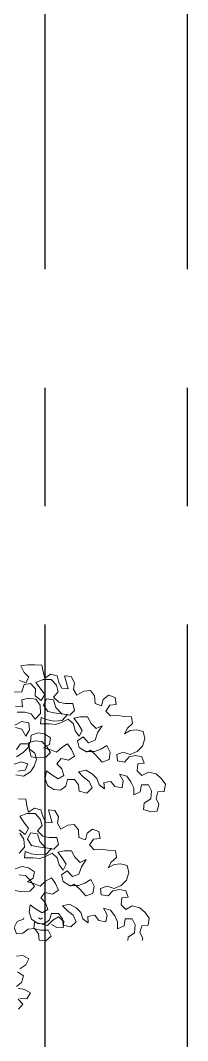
# Model space of a CAD drawing. Header units: metres. Extents: x -58 to 722, y -1100 to 345.
# Drawn here: x 24.004 to 24.18, y 123.825 to 124.901 of the extents above; entities that cross this region are included whole.
import ezdxf

# ---------------------------------------------------------------- set-up
doc = ezdxf.new("R2010")
doc.units = ezdxf.units.M
doc.header["$MEASUREMENT"] = 0
doc.linetypes.add('CENTER2', pattern=[1.125, 0.75, -0.125, 0.125, -0.125])
doc.linetypes.add('CENTERX2', pattern=[4, 2.5, -0.5, 0.5, -0.5])
doc.layers.add('FSR_ARQ_006ARBOLES', color=74, linetype='Continuous', lineweight=0)
doc.layers.add('FSR_ARQ_016EJES', color=135, linetype='CENTER2')

# ---------------------------------------------------------------- blocks, each defined once
blk = doc.blocks.new('arboles fsr 01')
at = {"layer": 'FSR_ARQ_006ARBOLES'}
for points in [[(186.8625, -35.2846), (186.8711, -35.2817), (186.879, -35.2839), (186.8761, -35.2917), (186.8668, -35.2931)], [(186.8647, -35.2974), (186.874, -35.2989), (186.8825, -35.2939), (186.8868, -35.2867), (186.8897, -35.2789), (186.8876, -35.271), (186.8811, -35.266), (186.8804, -35.2581), (186.8883, -35.256), (186.8962, -35.2567), (186.9019, -35.2624), (186.9069, -35.2703), (186.9012, -35.276), (186.8911, -35.2767), (186.8833, -35.2753), (186.8811, -35.2674), (186.8797, -35.2595), (186.8704, -35.2595), (186.8654, -35.2667)], [(186.8654, -35.2753), (186.8733, -35.2703), (186.879, -35.2645), (186.8826, -35.2567), (186.8833, -35.2488), (186.8919, -35.246), (186.8997, -35.2474), (186.9069, -35.2524), (186.9055, -35.2603), (186.8983, -35.2646), (186.9062, -35.2667), (186.914, -35.2696), (186.9205, -35.2639), (186.9276, -35.2596), (186.9326, -35.2667), (186.9362, -35.2746), (186.929, -35.2796), (186.9197, -35.2775), (186.9147, -35.2839), (186.9205, -35.2903), (186.9233, -35.2982), (186.9161, -35.3025), (186.9083, -35.2975), (186.9019, -35.2925), (186.9004, -35.3018), (186.9033, -35.3103), (186.9111, -35.3154), (186.919, -35.3161), (186.9254, -35.3111), (186.9276, -35.3032), (186.9362, -35.3032), (186.9412, -35.3097), (186.9419, -35.3175), (186.9512, -35.3197), (186.9576, -35.3133), (186.9541, -35.3054), (186.9469, -35.2997), (186.9412, -35.2939), (186.9498, -35.2918), (186.9576, -35.2961), (186.9634, -35.3018), (186.9662, -35.3097), (186.9726, -35.3147), (186.9719, -35.3068), (186.9805, -35.3054), (186.9855, -35.3118), (186.9941, -35.3133), (186.9955, -35.3047), (186.9912, -35.2968), (186.9998, -35.299), (187.0048, -35.3061), (187.0084, -35.3133), (187.0084, -35.3219), (187.0163, -35.3183), (187.0177, -35.3097), (187.0263, -35.3097), (187.0299, -35.3169), (187.0291, -35.3269), (187.0213, -35.3319), (187.0205, -35.3398), (187.0291, -35.3426), (187.037, -35.3419), (187.0391, -35.3334), (187.0356, -35.3262), (187.0377, -35.3183), (187.0456, -35.3176), (187.047, -35.309), (187.042, -35.3019), (187.0356, -35.2962), (187.0263, -35.294), (187.0184, -35.2983), (187.0127, -35.2926), (187.0134, -35.284), (187.0213, -35.2833), (187.0184, -35.2754), (187.0106, -35.274), (187.0027, -35.2754), (186.997, -35.2818), (186.9884, -35.2804), (186.9877, -35.2725), (186.9956, -35.2697), (187.0041, -35.2725), (187.0127, -35.269), (187.0192, -35.2625), (187.022, -35.2532), (187.0199, -35.2447), (187.012, -35.2425), (187.0042, -35.2432), (186.997, -35.2475), (187.0006, -35.2403), (187.007, -35.2346), (187.0056, -35.2268), (186.9963, -35.226), (186.9877, -35.2246), (186.9799, -35.2253), (186.9742, -35.2196), (186.9792, -35.2124), (186.987, -35.2117), (186.9856, -35.2031), (186.9777, -35.2003), (186.9713, -35.2053), (186.9692, -35.2131), (186.9613, -35.2103), (186.9606, -35.201), (186.9556, -35.1945), (186.9477, -35.1952), (186.9391, -35.2002), (186.9348, -35.1931), (186.9363, -35.1852), (186.932, -35.1773), (186.9241, -35.1766), (186.9284, -35.1924), (186.9205, -35.1916), (186.917, -35.1845), (186.9148, -35.1766), (186.907, -35.1745), (186.8998, -35.1795), (186.8977, -35.1716), (186.8963, -35.1637), (186.8877, -35.163), (186.8791, -35.163), (186.8705, -35.1644), (186.8748, -35.1723), (186.8805, -35.178), (186.8769, -35.1852), (186.8691, -35.1823)], [(186.8633, -35.2366), (186.8719, -35.2324), (186.8805, -35.2338), (186.8812, -35.2424), (186.8769, -35.2502), (186.8719, -35.2417), (186.864, -35.2395)], [(186.8662, -35.2209), (186.8755, -35.2209), (186.8833, -35.2231), (186.8883, -35.2295), (186.8948, -35.2224), (186.8941, -35.2124), (186.8891, -35.2052), (186.8798, -35.2038), (186.8719, -35.2059), (186.8726, -35.2145), (186.864, -35.2138)], [(186.8626, -35.1966), (186.8719, -35.1959), (186.8748, -35.1873), (186.8826, -35.1859), (186.8884, -35.1923), (186.8883, -35.2009), (186.8955, -35.2066), (186.8998, -35.1995), (186.8941, -35.1916), (186.8891, -35.1845), (186.8977, -35.1809), (186.9077, -35.1809), (186.9141, -35.1881), (186.9162, -35.1959), (186.9105, -35.2024), (186.9169, -35.2088), (186.9248, -35.2102), (186.9341, -35.2102), (186.9363, -35.2188), (186.9305, -35.2245), (186.9205, -35.2231), (186.9134, -35.2152), (186.9105, -35.2059), (186.9019, -35.2045), (186.8984, -35.2124), (186.9034, -35.2202), (186.9112, -35.2217), (186.9198, -35.2231), (186.9277, -35.2238), (186.9212, -35.231), (186.9112, -35.2317), (186.9033, -35.2302), (186.8955, -35.2274), (186.8948, -35.2352), (186.9055, -35.2352), (186.9133, -35.236), (186.9212, -35.2331), (186.9284, -35.2295), (186.9348, -35.2353), (186.9369, -35.2439), (186.9419, -35.2503), (186.9455, -35.2432), (186.9405, -35.2353), (186.9355, -35.2281), (186.9434, -35.2267), (186.952, -35.2267), (186.9563, -35.2346), (186.9627, -35.241), (186.9698, -35.2375), (186.9641, -35.246), (186.9612, -35.2553), (186.9534, -35.2582), (186.9469, -35.251), (186.9398, -35.256), (186.9419, -35.2639), (186.9498, -35.2689), (186.9605, -35.2689), (186.9684, -35.2661), (186.9755, -35.2618), (186.9798, -35.2696), (186.9784, -35.2789), (186.9698, -35.2818), (186.9619, -35.2732), (186.9555, -35.2675), (186.9505, -35.2696)], [(187.0187, -35.4998), (187.0195, -35.4969), (187.0159, -35.4898), (187.0181, -35.4819), (187.0259, -35.4812), (187.0274, -35.4726), (187.0224, -35.4655), (187.0159, -35.4597), (187.0066, -35.4576), (186.9988, -35.4619), (186.993, -35.4561), (186.9938, -35.4475), (187.0016, -35.4468), (186.9988, -35.439), (186.9909, -35.4375), (186.9831, -35.439), (186.9773, -35.4454), (186.9687, -35.4439), (186.968, -35.4361), (186.9759, -35.4332), (186.9845, -35.4361), (186.9931, -35.4325), (186.9995, -35.4261), (187.0024, -35.4168), (187.0002, -35.4082), (186.9924, -35.4061), (186.9845, -35.4068), (186.9774, -35.4111), (186.9809, -35.4039), (186.9874, -35.3982), (186.986, -35.3903), (186.9767, -35.3896), (186.9681, -35.3882), (186.9602, -35.3889), (186.9545, -35.3831), (186.9595, -35.376), (186.9674, -35.3753), (186.966, -35.3667), (186.9581, -35.3638), (186.9516, -35.3688), (186.9495, -35.3767), (186.9416, -35.3738), (186.9409, -35.3645), (186.9359, -35.3581), (186.9281, -35.3588), (186.9195, -35.3638), (186.9152, -35.3566), (186.9166, -35.3488), (186.9123, -35.3409), (186.9045, -35.3402), (186.9087, -35.3559), (186.9009, -35.3552), (186.8973, -35.348), (186.8952, -35.3402), (186.8873, -35.338), (186.8802, -35.343), (186.878, -35.3352), (186.8766, -35.3273), (186.868, -35.3266)], [(186.8687, -35.3931), (186.8751, -35.3859), (186.8744, -35.3759), (186.8694, -35.3688)], [(186.8687, -35.3645), (186.8758, -35.3702), (186.8801, -35.363), (186.8744, -35.3552), (186.8694, -35.348), (186.878, -35.3445), (186.888, -35.3445), (186.8944, -35.3516), (186.8966, -35.3595), (186.8909, -35.3659), (186.8973, -35.3724), (186.9052, -35.3738), (186.9145, -35.3738), (186.9166, -35.3824), (186.9109, -35.3881), (186.9009, -35.3867), (186.8937, -35.3788), (186.8909, -35.3695), (186.8823, -35.3681), (186.8787, -35.3759), (186.8837, -35.3838), (186.8916, -35.3852), (186.9001, -35.3867), (186.908, -35.3874), (186.9016, -35.3945), (186.8915, -35.3952), (186.8837, -35.3938), (186.8758, -35.3909), (186.8751, -35.3988), (186.8858, -35.3988), (186.8937, -35.3995), (186.9016, -35.3967), (186.9087, -35.3931), (186.9151, -35.3988), (186.9173, -35.4074), (186.9223, -35.4139), (186.9259, -35.4067), (186.9209, -35.3988), (186.9159, -35.3917), (186.9237, -35.3903), (186.9323, -35.3903), (186.9366, -35.3981), (186.943, -35.4046), (186.9502, -35.401), (186.9445, -35.4096), (186.9416, -35.4189), (186.9337, -35.4217), (186.9273, -35.4146), (186.9201, -35.4196), (186.9223, -35.4275), (186.9301, -35.4325), (186.9409, -35.4325), (186.9487, -35.4296), (186.9559, -35.4253), (186.9602, -35.4332), (186.9587, -35.4425), (186.9501, -35.4454), (186.9423, -35.4368), (186.9359, -35.431), (186.9308, -35.4332)], [(186.8686, -35.4195), (186.8765, -35.4203), (186.8822, -35.426), (186.8872, -35.4339), (186.8815, -35.4396), (186.8715, -35.4403), (186.8636, -35.4388)], [(186.8636, -35.4124), (186.8722, -35.4095), (186.8801, -35.411), (186.8872, -35.416), (186.8858, -35.4238), (186.8786, -35.4281), (186.8865, -35.4303), (186.8944, -35.4332), (186.9008, -35.4274), (186.908, -35.4232), (186.913, -35.4303), (186.9165, -35.4382), (186.9094, -35.4432), (186.9001, -35.441), (186.8951, -35.4475), (186.9008, -35.4539), (186.9036, -35.4618), (186.8965, -35.4661), (186.8886, -35.461), (186.8822, -35.456), (186.8808, -35.4653), (186.8836, -35.4739), (186.8915, -35.4789), (186.8993, -35.4796), (186.9058, -35.4746), (186.9079, -35.4668), (186.9165, -35.4668), (186.9215, -35.4732), (186.9222, -35.4811), (186.9315, -35.4832), (186.938, -35.4768), (186.9344, -35.4689), (186.9272, -35.4632), (186.9215, -35.4575), (186.9301, -35.4554), (186.938, -35.4597), (186.9437, -35.4654), (186.9465, -35.4733), (186.953, -35.4783), (186.9523, -35.4704), (186.9609, -35.469), (186.9659, -35.4754), (186.9744, -35.4769), (186.9759, -35.4683), (186.9716, -35.4604), (186.9802, -35.4626), (186.9852, -35.4697), (186.9887, -35.4769), (186.9887, -35.4854), (186.9966, -35.4819), (186.998, -35.4733), (187.0066, -35.4733), (187.0102, -35.4805), (187.0095, -35.4905), (187.0016, -35.4955), (187.0012, -35.4998)], [(186.868, -35.5838), (186.8731, -35.5774), (186.8673, -35.5716)], [(186.8695, -35.5702), (186.8781, -35.5709), (186.8824, -35.5638), (186.8752, -35.5595), (186.8673, -35.558)], [(186.8652, -35.5559), (186.8716, -35.5509), (186.8738, -35.543), (186.8667, -35.538)], [(186.8695, -35.5344), (186.8767, -35.5294), (186.8803, -35.5223), (186.8731, -35.518), (186.8652, -35.5187)], [(186.8745, -35.4719), (186.8739, -35.4737), (186.866, -35.4765), (186.8624, -35.4837), (186.8653, -35.4915), (186.8731, -35.4908), (186.8796, -35.4858), (186.8874, -35.4851), (186.8924, -35.4916), (186.8931, -35.4994), (186.901, -35.5001), (186.9075, -35.4944), (186.9039, -35.4873), (186.8946, -35.4873), (186.8867, -35.4851), (186.8874, -35.4772), (186.9032, -35.4815), (186.9096, -35.4751), (186.9168, -35.4708), (186.9232, -35.4766), (186.9225, -35.4844), (186.9146, -35.4837), (186.9082, -35.4801)], [(186.8971, -35.4719), (186.8946, -35.4737), (186.8923, -35.4719)]]:
    blk.add_lwpolyline(points, dxfattribs=at)

msp = doc.modelspace()

# ---------------------------------------------------------------- linework, layer by layer
at = {"layer": 'FSR_ARQ_016EJES', "linetype": 'CENTERX2', "ltscale": 0.25}
for p, q in [((24.1797, 119.6388), (24.1797, 130.0249)), ((24.0297, 119.6388), (24.0297, 128.6409))]:
    msp.add_line(p, q, dxfattribs=at)

# ---------------------------------------------------------------- block references
at = {"layer": 'FSR_ARQ_006ARBOLES', "xscale": 0.864, "yscale": 0.864, "zscale": 0.864}
msp.add_blockref('arboles fsr 01', (-137.4523, 154.6023), dxfattribs=at)

doc.saveas('drawing.dxf')
